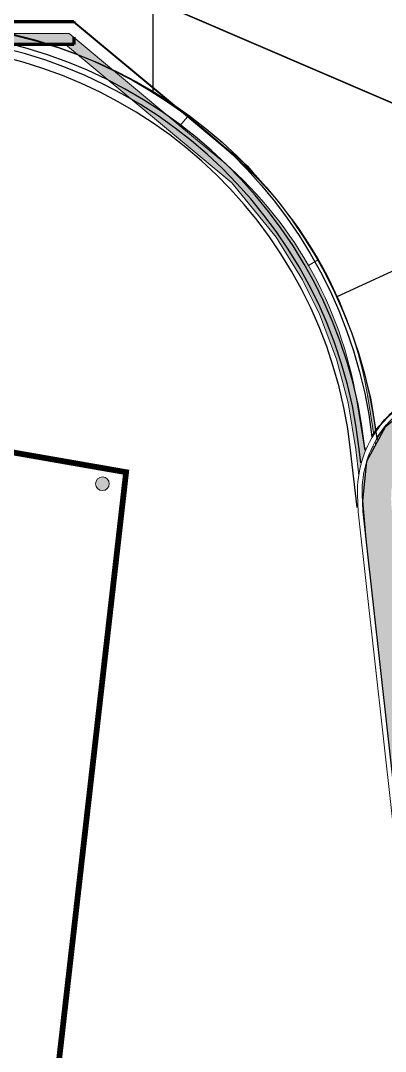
# Model space of a CAD drawing. Extents: x -14.2 to 52.3, y 3.7 to 90.9.
# Drawn here: x 1.97 to 5.13, y 20.65 to 29.6 of the extents above; entities that cross this region are included whole.
import ezdxf

# ---------------------------------------------------------------- set-up
doc = ezdxf.new("R2010")
doc.units = 0
doc.linetypes.add('limpo_PINI-PSG-PE-0102-LAZ-R00$0$CENTER2', pattern=[28.575, 19.05, -3.175, 3.175, -3.175])
doc.linetypes.add('limpo_PINI-PSG-PE-0102-LAZ-R00$0$DASHDOT', pattern=[1, 0.5, -0.25, 0, -0.25])
for name, color, linetype, lineweight in [('limpo_PINI-PSG-PE-0102-LAZ-R00$0$A-ANNO-NOTE', 131, 'Continuous', 5), ('limpo_PINI-PSG-PE-0102-LAZ-R00$0$A-DETL', 1, 'Continuous', 5), ('limpo_PINI-PSG-PE-0102-LAZ-R00$0$A-DETL-GENF', 1, 'Continuous', 5), ('limpo_PINI-PSG-PE-0102-LAZ-R00$0$A-GLAZ-CURT', 52, 'Continuous', 5), ('limpo_PINI-PSG-PE-0102-LAZ-R00$0$A-WALL', 1, 'Continuous', 5), ('limpo_PINI-PSG-PE-0102-LAZ-R00$0$A-WALL-FNSH', 1, 'Continuous', 40), ('limpo_PINI-PSG-PE-0102-LAZ-R00$0$S-BEAM', 12, 'Continuous', 5), ('limpo_PINI-PSG-PE-0102-LAZ-R00$0$S-COLS', 52, 'Continuous', 5)]:
    doc.layers.add(name, color=color, linetype=linetype, lineweight=lineweight)
for name, color, linetype in [('limpo_PINI-PSG-PE-0102-LAZ-R00$0$PA_ESTR', 181, 'limpo_PINI-PSG-PE-0102-LAZ-R00$0$CENTER2'), ('limpo_PINI-PSG-PE-0102-LAZ-R00$0$PA_EXTE_1', 1, 'Continuous'), ('limpo_PINI-PSG-PE-0102-LAZ-R00$0$PA_EXTE_3', 3, 'Continuous'), ('limpo_PINI-PSG-PE-0102-LAZ-R00$0$PA_LIMI_TER', 32, 'limpo_PINI-PSG-PE-0102-LAZ-R00$0$DASHDOT'), ('limpo_PINI-PSG-PE-0102-LAZ-R00$0$XR_ARQT', 7, 'Continuous'), ('XR_ARQT', 7, 'Continuous')]:
    doc.layers.add(name, color=color, linetype=linetype)
doc.layers.add('PA_VEGE_AUX2', color=6, linetype='Continuous', plot=False)

# ---------------------------------------------------------------- blocks, each defined once
blk = doc.blocks.new('limpo_PINI-PSG-PE-0102-LAZ-R00$0$TQS - Pilar retangular - 60_0 x 20_0-333541-5PPE_008_LAZER__P_A_0_09_')
at = {"layer": 'limpo_PINI-PSG-PE-0102-LAZ-R00$0$S-COLS', "lineweight": 100}
h = blk.add_hatch(color=90, dxfattribs=at)
h.paths.add_polyline_path([(300, -100), (300, -36.7), (262, -5), (-300, -5), (-300, -100), (298.2, -100)])
h.paths.add_polyline_path([(300, 93.5), (300, 100), (-300, 100), (-300, 95), (298.2, 95)])
at = {"layer": 'limpo_PINI-PSG-PE-0102-LAZ-R00$0$S-COLS', "color": 250, "lineweight": 100}
for p, q in [((-300, 100), (300, 100)), ((-300, 95), (-300, 100)), ((300, 100), (300, 93.5)), ((-300, -100), (-300, -5)), ((300, -36.7), (300, -100)), ((300, -100), (-300, -100))]:
    blk.add_line(p, q, dxfattribs=at)
blk = doc.blocks.new('limpo_PINI-PSG-PE-0102-LAZ-R00$0$PINI-EST-PE-1101-TQR-R20_rvt-1-5PPE_008_LAZER__P_A_0_09_')
at = {"layer": 'limpo_PINI-PSG-PE-0102-LAZ-R00$0$S-BEAM'}
h = blk.add_hatch(color=10, dxfattribs=at)
h.paths.add_polyline_path([(-3445.8, 1002.4), (-3471.3, 1307.6), (-3437.4, 1645.3), (-3439.1, 1640.6), (-3460.9, 1549.7), (-3472.9, 1457.1), (-3474.8, 1362.5), (-3469.2, 1212.7), (-3468.9, 1209.8)])
h.paths.add_polyline_path([(-3504.1, 1526.7), (-3500.2, 1557), (-3477.5, 1652), (-3444.7, 1744), (-3434.1, 1766), (-3454.6, 1762.6), (-3522.2, 2175.1), (-3563.2, 2384.2), (-3615.9, 2587.4), (-3679.4, 2783.7), (-3755.8, 2979.1), (-3843.9, 3169.6), (-3943.2, 3354.6), (-4052.2, 3531.2), (-4171.5, 3701.1), (-4300.8, 3863.7), (-4439.5, 4018.4), (-4587.3, 4164.7), (-4743.1, 4302.1), (-5975, 5328.3), (-5975, 5265), (-6047.4, 5265), (-4604.4, 4064.3), (-4221.7, 3594.9), (-3991.9, 3223), (-3846.1, 2926.8), (-3697.1, 2535.3), (-3595.6, 2157.6), (-3529.2, 1752), (-3507.5, 1557)])
h.paths.add_polyline_path([(-3436.2, 1648.8), (-3367.5, 1776.9), (-3385.9, 1773.8), (-3407.8, 1728.5), (-3435.1, 1652)])
h.paths.add_polyline_path([(-3358.4, 1793.7), (-3339.2, 1829.5), (-3342.9, 1851.8), (-3362.7, 1819.9), (-3361.5, 1812.7)])
h.paths.add_polyline_path([(-3372.5, 1879.8), (-3352.7, 1911.7), (-3399.8, 2199.8), (-3506.5, 2597), (-3547.5, 2704.6), (-3501.3, 2550), (-3457.6, 2370.8), (-3420.6, 2173.5), (-3374.5, 1892)])
h.paths.add_polyline_path([(-4353.5, 4073), (-4461.7, 4205.7), (-5975, 5465), (-5975, 5458.5), (-4669.9, 4371.2), (-4510.6, 4230.3), (-4360, 4080.3)])
at = {"layer": 'limpo_PINI-PSG-PE-0102-LAZ-R00$0$S-BEAM', "color": 55, "lineweight": 18}
for p, q in [((-5240.4, 4853.7), (-5975, 5465)), ((-5975, 5465), (-5975, 5458.5)), ((-5975, 5328.3), (-5975, 5265)), ((-5975, 5265), (-6047.4, 5265)), ((-6047.4, 5265), (-4604.4, 4064.3)), ((-4461.7, 4205.7), (-5240.4, 4853.7)), ((-4353.5, 4073), (-4461.7, 4205.7)), ((-4604.4, 4064.3), (-4221.7, 3594.9)), ((-4221.7, 3594.9), (-3991.9, 3223)), ((-3991.9, 3223), (-3846.1, 2926.8)), ((-3846.1, 2926.8), (-3697.1, 2535.3)), ((-3506.5, 2597), (-3547.5, 2704.6)), ((-3399.8, 2199.8), (-3506.5, 2597)), ((-3697.1, 2535.3), (-3595.6, 2157.6)), ((-3595.6, 2157.6), (-3529.2, 1752)), ((-3352.7, 1911.7), (-3399.8, 2199.8)), ((-3339.2, 1829.5), (-3342.9, 1851.8)), ((-3529.2, 1752), (-3504.1, 1526.7)), ((-3470.4, 1223), (-3445.8, 1002.4))]:
    blk.add_line(p, q, dxfattribs=at)
at = {"layer": 'limpo_PINI-PSG-PE-0102-LAZ-R00$0$S-COLS', "color": 7, "lineweight": 50}
blk.add_line((-3443.5, 974.2), (-3443.4, 972.9), dxfattribs=at)
at = {"layer": 'limpo_PINI-PSG-PE-0102-LAZ-R00$0$S-COLS', "color": 55, "lineweight": 18}
blk.add_blockref('limpo_PINI-PSG-PE-0102-LAZ-R00$0$TQS - Pilar retangular - 60_0 x 20_0-333541-5PPE_008_LAZER__P_A_0_09_', (-6275, 5365), dxfattribs=at)
blk = doc.blocks.new('limpo_PINI-PSG-PE-0102-LAZ-R00$0$Parede básica _ DAA_GDC_VID_TOPO - ___-2044641-5PPE_008_LAZER__P_A_0_09_')
at = {"layer": 'limpo_PINI-PSG-PE-0102-LAZ-R00$0$A-WALL'}
for p, q in [((-6790, 5360), (-6790, 5460)), ((-6790, 5460), (-5976.8, 5460)), ((-6013, 5360), (-6790, 5360))]:
    blk.add_line(p, q, dxfattribs=at)
blk = doc.blocks.new('limpo_PINI-PSG-PE-0102-LAZ-R00$0$Parede básica _ DAA_GDC_VID_TOPO - ___-2044768-5PPE_008_LAZER__P_A_0_09_')
at = {"layer": 'limpo_PINI-PSG-PE-0102-LAZ-R00$0$A-WALL'}
for p, q in [((-5054, 4561.1), (-4990, 4637.9)), ((-5054, 4561.1), (-4733.9, 4294.4)), ((-4669.9, 4371.2), (-4990, 4637.9))]:
    blk.add_line(p, q, dxfattribs=at)
blk = doc.blocks.new('limpo_PINI-PSG-PE-0102-LAZ-R00$0$Parede básica _ DAA_GDC_VID_TOPO - ___-2044769-5PPE_008_LAZER__P_A_0_09_')
at = {"layer": 'limpo_PINI-PSG-PE-0102-LAZ-R00$0$A-WALL'}
for p, q in [((-4990, 4637.9), (-5976.8, 5460)), ((-6013, 5360), (-5054, 4561.1)), ((-4990, 4637.9), (-5054, 4561.1))]:
    blk.add_line(p, q, dxfattribs=at)
blk = doc.blocks.new('limpo_PINI-PSG-PE-0102-LAZ-R00$0$Parede básica _ DAA_GDC_VID_TOPO - ___-2045200-5PPE_008_LAZER__P_A_0_09_')
at = {"layer": 'limpo_PINI-PSG-PE-0102-LAZ-R00$0$A-WALL'}
for p, q in [((-3454.6, 1762.6), (-3521.9, 2173.5)), ((-3423.2, 2189.7), (-3372.5, 1879.8)), ((-3362.7, 1819.9), (-3358.4, 1793.7)), ((-3434.1, 1766), (-3454.6, 1762.6)), ((-3367.5, 1776.9), (-3385.9, 1773.8))]:
    blk.add_line(p, q, dxfattribs=at)
blk = doc.blocks.new('limpo_PINI-PSG-PE-0102-LAZ-R00$0$Parede básica _ DAA_GDC_VID_TOPO - ___-2045209-5PPE_008_LAZER__P_A_0_09_')
at = {"layer": 'limpo_PINI-PSG-PE-0102-LAZ-R00$0$A-WALL'}
blk.add_line((-3940.2, 3349.6), (-3853.5, 3399.4), dxfattribs=at)
for radius in [3595, 3495]:
    blk.add_arc((-6971, 1609.2), radius, 9.29289, 29.86601, dxfattribs=at)
blk = doc.blocks.new('limpo_PINI-PSG-PE-0102-LAZ-R00$0$Parede básica _ DAA_GDC_VID_TOPO - ___-2045208-5PPE_008_LAZER__P_A_0_09_')
at = {"layer": 'limpo_PINI-PSG-PE-0102-LAZ-R00$0$A-WALL'}
blk.add_line((-3853.5, 3399.4), (-3940.2, 3349.6), dxfattribs=at)
for radius in [3495, 3595]:
    blk.add_arc((-6971, 1609.2), radius, 29.86601, 50.20199, dxfattribs=at)
blk = doc.blocks.new('limpo_PINI-PSG-PE-0102-LAZ-R00$0$A$C745163c0')
at = {"layer": 'limpo_PINI-PSG-PE-0102-LAZ-R00$0$A-ANNO-NOTE'}
h = blk.add_hatch(color=256, dxfattribs=at)
edge = h.paths.add_edge_path()
edge.add_arc((-11406.3, 3970), 60, 0, 360)
at = {"layer": 'limpo_PINI-PSG-PE-0102-LAZ-R00$0$A-DETL-GENF'}
blk.add_hatch(color=252, dxfattribs=at).paths.add_polyline_path([(-1214.8, -4240.4), (-735, -4240.4), (-735, -1740.4), (-1235, -1740.4), (-1235, -3990.4), (-4500, -3990.4), (-4500, -1240.4), (-5000, -1240.4), (-5000, -3990.4), (-7375.9, -3990.4), (-7544, -3977.3), (-7694.4, -3929.9), (-7830, -3850.9), (-7943.6, -3743.3), (-8030.3, -3617.5), (-8089.5, -3469.5), (-8114.5, -3320.4), (-8875.6, 3522.4), (-8899.9, 3763.3), (-8904.1, 3841), (-8900.9, 3918.7), (-8864.8, 4127), (-8758.4, 4309.7), (-8595, 4443.8), (-8223.7, 4625.3), (-7834.7, 4764.9), (-7573, 4836.9), (-7300, 4908.4), (-6554.4, 5083.1), (-6069.8, 5185.4), (-3680, 5695.9), (-3680, 4815), (-5930, 4815), (-5930, 2215), (-3480, 2215), (-3480, 2515), (-5680, 2515), (-5680, 4515), (-3480, 4515), (-3480, 5994.2), (-6362.3, 5379.1), (-6612.9, 5326.2), (-7360.2, 5151.1), (-7643.4, 5076.9), (-7910, 4999.7), (-8035.6, 4959.8), (-8155.8, 4918.9), (-8270.1, 4877), (-8378, 4833.9), (-8429.1, 4812.2), (-8561.2, 4746.2), (-8692.2, 4678), (-8956.1, 4462.1), (-9117.3, 4161.8), (-9151.3, 3822.6), (-9122.6, 3481.5), (-8362.5, -3350.9), (-8324.8, -3555.7), (-8246, -3744.2), (-8128.7, -3913.2), (-7977.8, -4052.4), (-7796.3, -4158.2), (-7597.5, -4221.6), (-7389, -4240.4), (-2219.6, -4240.4)])
at = {"layer": 'limpo_PINI-PSG-PE-0102-LAZ-R00$0$A-ANNO-NOTE'}
blk.add_circle((-11406.3, 3970), 60, dxfattribs=at)
at = {"layer": 'limpo_PINI-PSG-PE-0102-LAZ-R00$0$A-DETL', "color": 1, "lineweight": 30}
for p, q in [((-8692.2, 4678), (-8956.1, 4462.1)), ((-8956.1, 4462.1), (-9117.3, 4161.8)), ((-9117.3, 4161.8), (-9151.3, 3822.6)), ((-9151.3, 3822.6), (-9123.5, 3489.2)), ((-9123.5, 3489.2), (-8362.5, -3350.9))]:
    blk.add_line(p, q, dxfattribs=at)
at = {"layer": 'limpo_PINI-PSG-PE-0102-LAZ-R00$0$A-WALL-FNSH', "lineweight": 5}
for p, q in [((-9194.8, 3877.5), (-9190, 3724.8)), ((-9150, 3727.7), (-9154.9, 3878.8)), ((-9190, 3724.8), (-8664.8, -995.5)), ((-9123.5, 3489.2), (-9150, 3727.7))]:
    blk.add_line(p, q, dxfattribs=at)
at = {"layer": 'limpo_PINI-PSG-PE-0102-LAZ-R00$0$A-WALL-FNSH', "color": 50, "lineweight": 5}
for radius, start, end in [(913.8, 117.52266, 145.07304), (913.8, 145.07304, 181.83205), (873.8, 145.07304, 162.87731), (873.8, 141.06223, 145.07304), (873.8, 163.12178, 181.83205)]:
    blk.add_arc((-8281.5, 3906.7), radius, start, end, dxfattribs=at)
at = {"lineweight": 5}
blk.add_blockref('limpo_PINI-PSG-PE-0102-LAZ-R00$0$PINI-EST-PE-1101-TQR-R20_rvt-1-5PPE_008_LAZER__P_A_0_09_', (-5680, 2515), dxfattribs=at)
at = {"layer": 'limpo_PINI-PSG-PE-0102-LAZ-R00$0$A-GLAZ-CURT'}
for name in ['limpo_PINI-PSG-PE-0102-LAZ-R00$0$Parede básica _ DAA_GDC_VID_TOPO - ___-2044641-5PPE_008_LAZER__P_A_0_09_', 'limpo_PINI-PSG-PE-0102-LAZ-R00$0$Parede básica _ DAA_GDC_VID_TOPO - ___-2044769-5PPE_008_LAZER__P_A_0_09_', 'limpo_PINI-PSG-PE-0102-LAZ-R00$0$Parede básica _ DAA_GDC_VID_TOPO - ___-2044768-5PPE_008_LAZER__P_A_0_09_', 'limpo_PINI-PSG-PE-0102-LAZ-R00$0$Parede básica _ DAA_GDC_VID_TOPO - ___-2045208-5PPE_008_LAZER__P_A_0_09_', 'limpo_PINI-PSG-PE-0102-LAZ-R00$0$Parede básica _ DAA_GDC_VID_TOPO - ___-2045209-5PPE_008_LAZER__P_A_0_09_', 'limpo_PINI-PSG-PE-0102-LAZ-R00$0$Parede básica _ DAA_GDC_VID_TOPO - ___-2045200-5PPE_008_LAZER__P_A_0_09_']:
    blk.add_blockref(name, (-5680, 2515), dxfattribs=at)
blk = doc.blocks.new('limpo_PINI-PSG-PE-0102-LAZ-R00')
at = {"layer": 'limpo_PINI-PSG-PE-0102-LAZ-R00$0$XR_ARQT', "xscale": 0.001000000000038553, "yscale": 0.001000000000038553, "zscale": 0.001000000000038553}
blk.add_blockref('limpo_PINI-PSG-PE-0102-LAZ-R00$0$A$C745163c0', (14.124, 21.592), dxfattribs=at)
at = {"layer": 'limpo_PINI-PSG-PE-0102-LAZ-R00$0$PA_ESTR', "ltscale": 0.1}
blk.add_lwpolyline([(3.1564, 28.9566), (3.1564, 42.5671)], dxfattribs=at)
at = {"layer": 'limpo_PINI-PSG-PE-0102-LAZ-R00$0$PA_EXTE_1'}
for points in [[(4.995, 25.8543), (4.9935, 25.8678, 0.382124), (0.9385, 29.4967), (-9.5909, 29.4967)], [(4.9569, 25.7442), (4.9438, 25.8622, 0.382124), (0.9385, 29.4467), (-9.5909, 29.4467)]]:
    blk.add_lwpolyline(points, format="xyb", dxfattribs=at)
at = {"layer": 'limpo_PINI-PSG-PE-0102-LAZ-R00$0$PA_EXTE_3'}
blk.add_lwpolyline([(-6.8309, 30.1217), (-6.8309, 29.5717), (1.0024, 29.5717, -0.380245), (5.0534, 25.9702, -0.15318), (5.4842, 26.3485, -0.051352), (6.2009, 26.6348, -0.019858), (9.3398, 27.3537), (10.689, 27.6419), (10.4248, 28.1877, 0.34637), (9.8687, 28.4586), (8.0412, 28.0619, -0.156136), (6.8274, 28.1789), (-2.7988, 32.3152, 0.328425), (-3.9537, 32.0462), (-5.2996, 30.4719, -0.219284), (-6.0597, 30.1217)], format="xyb", close=True, dxfattribs=at)
blk.add_lwpolyline([(-2.7988, 32.3152), (6.8274, 28.1789)], dxfattribs=at)
blk.add_lwpolyline([(4.9246, 25.3563), (4.8693, 25.854, 0.382124), (0.9385, 29.3717), (-9.5909, 29.3717)], format="xyb", dxfattribs=at)
at = {"layer": 'limpo_PINI-PSG-PE-0102-LAZ-R00$0$PA_LIMI_TER', "const_width": 0.05, "flags": 128}
blk.add_lwpolyline([(0.497, 4.3656), (45.4757, 3.6703), (49.0775, 28.9574), (49.7292, 28.8892), (52.343, 53.3573), (-10.2567, 53.1342), (-13.3808, 28.5112), (2.9231, 25.6622)], close=True, dxfattribs=at)

msp = doc.modelspace()

# ---------------------------------------------------------------- linework, layer by layer
at = {"layer": 'PA_VEGE_AUX2'}
msp.add_lwpolyline([(-6.8309, 30.1217), (-6.8309, 29.5717), (1.0024, 29.5717, -0.380245), (5.0534, 25.9702, -0.15318), (5.4842, 26.3485, -0.051352), (6.2009, 26.6348, -0.019858), (9.3398, 27.3537), (10.689, 27.6419), (10.4248, 28.1877, 0.34637), (9.8687, 28.4586), (8.0412, 28.0619, -0.156136), (6.8274, 28.1789), (-2.7988, 32.3152, 0.328425), (-3.9537, 32.0462), (-5.2996, 30.4719, -0.219284), (-6.0597, 30.1217)], format="xyb", close=True, dxfattribs=at)
msp.add_lwpolyline([(6.8274, 28.1789), (4.7065, 27.2008)], dxfattribs=at)

# ---------------------------------------------------------------- next in the draw order: block references
at = {"layer": 'XR_ARQT'}
msp.add_blockref('limpo_PINI-PSG-PE-0102-LAZ-R00', (-0.0418, 0.017), dxfattribs=at)

doc.saveas('drawing.dxf')
